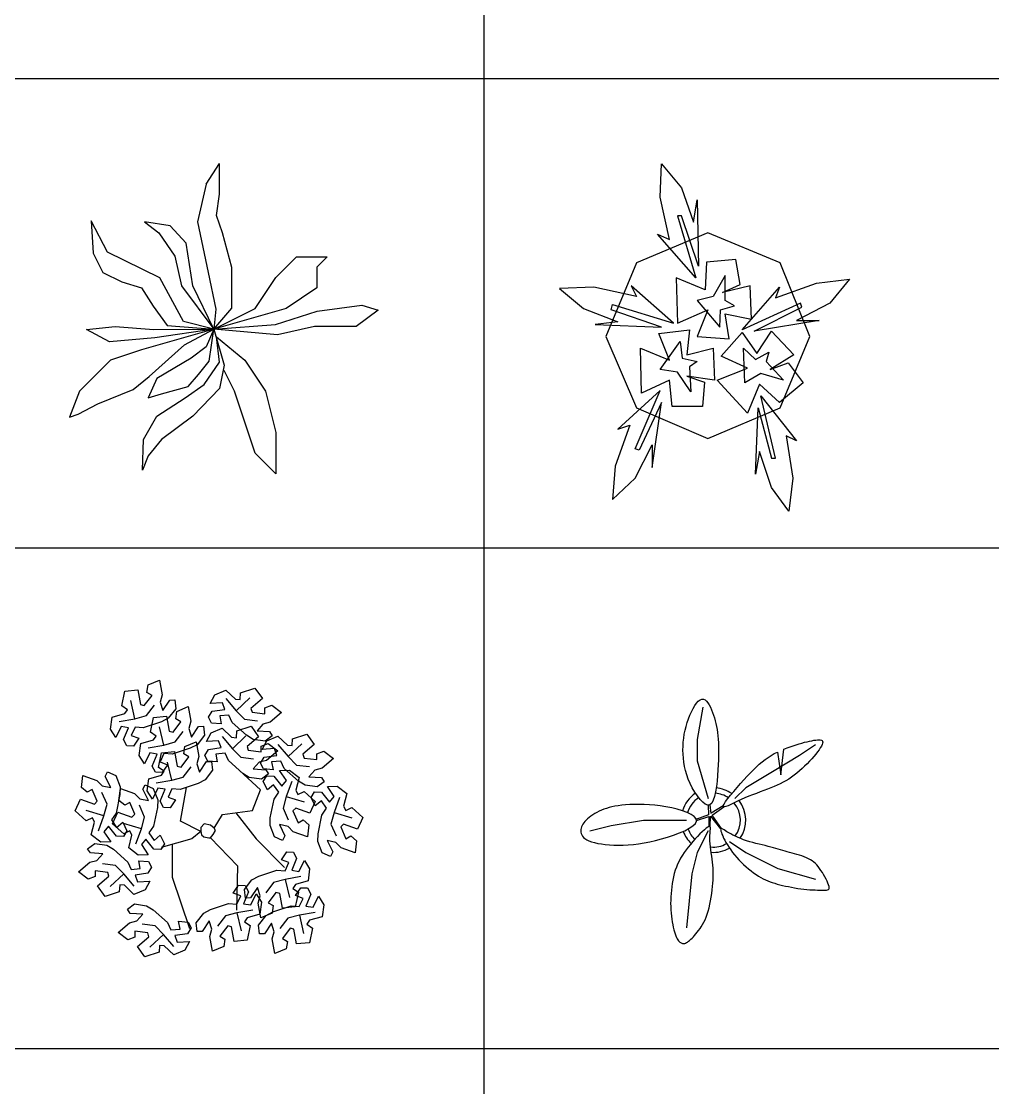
# Model space of a CAD drawing. Header units: inches. Extents: x 7658 to 73799, y 48 to 40262.
# Drawn here: x 64816 to 69287, y 9958 to 14864 of the extents above; entities that cross this region are included whole.
import ezdxf

# ---------------------------------------------------------------- set-up
doc = ezdxf.new("R2010")
doc.units = ezdxf.units.IN
doc.layers.add('www.cad-blocks.net', color=7, linetype='Continuous')

# ---------------------------------------------------------------- blocks, each defined once
blk = doc.blocks.new('A$C516926BB')
for p, q in [((55.5585, 38.5194), (55.5585, 0)), ((0, 13.9072), (62.4121, 13.9072)), ((0, 11.7477), (60.3118, 11.7477)), ((0, 9.4442), (62.4121, 9.4442))]:
    blk.add_line(p, q)
blk = doc.blocks.new('A$C30D21EF1')
at = {"linetype": 'Continuous'}
for p, q in [((0.6295, 1.3334), (0.6907, 1.427)), ((0.6907, 1.2865), (0.6907, 1.427)), ((0.6295, 1.3334), (0.5901, 1.1601)), ((0.6775, 1.1881), (0.6907, 1.2865)), ((0.7038, 1.1086), (0.6775, 1.1881)), ((0.1749, 1.0196), (0.1005, 1.1647)), ((0.1005, 1.1647), (0.1093, 1.0149)), ((0.4633, 1.1414), (0.3453, 1.1601)), ((0.3453, 1.1601), (0.4108, 1.1086)), ((0.5377, 1.0617), (0.4633, 1.1414)), ((0.5901, 1.1601), (0.6382, 0.9259)), ((0.4108, 1.1086), (0.4852, 1.0008)), ((0.7474, 0.9493), (0.7038, 1.1086)), ((0.5683, 0.865), (0.5377, 1.0617)), ((0.1093, 1.0149), (0.153, 0.9259)), ((0.4153, 0.9024), (0.1749, 1.0196)), ((0.4852, 1.0008), (0.5158, 0.865)), ((0.9493, 0.9029), (1.0444, 0.9979)), ((1.0444, 0.9979), (1.1869, 0.9979)), ((1.1869, 0.9979), (1.1394, 0.9504)), ((0.7474, 0.7619), (0.7474, 0.9493)), ((1.1394, 0.9504), (1.1394, 0.8554)), ((0.153, 0.9259), (0.2404, 0.8837)), ((0.2404, 0.8837), (0.3322, 0.8557)), ((0.5245, 0.7011), (0.4153, 0.9024)), ((0.6382, 0.9259), (0.6732, 0.7573)), ((0.8543, 0.7603), (0.9493, 0.9029)), ((0.3322, 0.8557), (0.3847, 0.7713)), ((0.5158, 0.865), (0.6642, 0.6653)), ((0.6642, 0.6653), (0.5683, 0.865)), ((1.1394, 0.8554), (0.9968, 0.7603)), ((0.3847, 0.7713), (0.4503, 0.6824)), ((0.6642, 0.6653), (0.7474, 0.7619)), ((0.6642, 0.6653), (0.8543, 0.7603)), ((0.9968, 0.7603), (0.6642, 0.6653)), ((0.6732, 0.7573), (0.6642, 0.6653)), ((0.9486, 0.687), (1.1409, 0.7479)), ((1.1409, 0.7479), (1.3464, 0.776)), ((1.4206, 0.7526), (1.3201, 0.6776)), ((1.3464, 0.776), (1.4206, 0.7526)), ((0.6642, 0.6653), (0.5245, 0.7011)), ((0.6642, 0.6653), (0.9486, 0.687)), ((0.0787, 0.6636), (0.2098, 0.6776)), ((0.1836, 0.6074), (0.0787, 0.6636)), ((0.2098, 0.6776), (0.3891, 0.6636)), ((0.6642, 0.6653), (0.3316, 0.5702)), ((0.3891, 0.6636), (0.6642, 0.6653)), ((0.6642, 0.6653), (0.3934, 0.6262)), ((0.4503, 0.6824), (0.6642, 0.6653)), ((0.5289, 0.5934), (0.6642, 0.6653)), ((0.6642, 0.6653), (0.6295, 0.584)), ((0.6426, 0.5184), (0.6642, 0.6653)), ((0.6642, 0.6653), (0.7125, 0.4996)), ((0.9573, 0.6402), (0.6642, 0.6653)), ((1.1278, 0.6776), (0.9573, 0.6402)), ((1.3201, 0.6776), (1.1278, 0.6776)), ((0.3934, 0.6262), (0.1836, 0.6074)), ((0.3672, 0.4481), (0.5289, 0.5934)), ((0.6907, 0.5137), (0.6775, 0.6308)), ((0.6775, 0.6308), (0.8068, 0.5227)), ((0.3316, 0.5702), (0.189, 0.5227)), ((0.6295, 0.584), (0.5595, 0.5324)), ((0.189, 0.5227), (0.1415, 0.4752)), ((0.5595, 0.5324), (0.4021, 0.4388)), ((0.5944, 0.4575), (0.6426, 0.5184)), ((0.6207, 0.4107), (0.6907, 0.5137)), ((0.7125, 0.4996), (0.6907, 0.3919)), ((0.8068, 0.5227), (0.9018, 0.3802)), ((0.1415, 0.4752), (0.0464, 0.3802)), ((0.2929, 0.3873), (0.3672, 0.4481)), ((0.5464, 0.4013), (0.5944, 0.4575)), ((0.7592, 0.3802), (0.7117, 0.4752)), ((0.4021, 0.4388), (0.3628, 0.3498)), ((0.424, 0.3685), (0.5464, 0.4013)), ((0.5332, 0.3498), (0.6207, 0.4107)), ((0.0464, 0.3802), (0, 0.2608)), ((0.1311, 0.3217), (0.2929, 0.3873)), ((0.3628, 0.3498), (0.424, 0.3685)), ((0.4021, 0.2655), (0.5332, 0.3498)), ((0.6907, 0.3919), (0.5683, 0.2655)), ((0.8068, 0.2376), (0.7592, 0.3802)), ((0.9018, 0.3802), (0.9493, 0.1901)), ((0.0393, 0.2749), (0.1311, 0.3217)), ((0, 0.2608), (0.0393, 0.2749)), ((0.3409, 0.1578), (0.4021, 0.2655)), ((0.5683, 0.2655), (0.424, 0.1578)), ((0.8543, 0.095), (0.8068, 0.2376)), ((0.3366, 0.0173), (0.3409, 0.1578)), ((0.424, 0.1578), (0.3628, 0.0829)), ((0.9493, 0.1901), (0.9493, 0)), ((0.3628, 0.0829), (0.3366, 0.0173)), ((0.9493, 0), (0.8543, 0.095))]:
    blk.add_line(p, q, dxfattribs=at)
blk = doc.blocks.new('A$C734F7DE4')
at = {"linetype": 'Continuous'}
for points in [[(0.6282, 1.0732), (0.4513, 1.2744), (0.5062, 1.25), (0.4636, 1.4452), (0.4696, 1.5977), (0.5611, 1.4879), (0.616, 1.3294), (0.6343, 1.433), (0.6403, 1.1281), (0.5611, 1.3598), (0.5428, 1.3598), (0.6282, 1.0732)], [(1.1525, 0.8048), (1.0153, 1.1434), (0.6829, 1.2805), (0.3538, 1.1434), (0.2135, 0.8048), (0.3538, 0.4757), (0.6829, 0.3354), (1.0153, 0.4757), (1.1525, 0.8048)], [(0.6708, 1.0183), (0.5366, 1.0732), (0.5428, 0.8659), (0.6829, 0.9269), (0.6343, 0.8048), (0.7805, 0.7928), (0.7622, 0.9085), (0.8842, 0.8842), (0.878, 1.0366), (0.75, 1.0061), (0.8323, 1.0427), (0.811, 1.1586), (0.6768, 1.1464), (0.6708, 1.0183)], [(0.6343, 0.9695), (0.7379, 0.8476), (0.7409, 0.9269), (0.805, 0.9451), (0.7622, 0.9695), (0.7622, 1.0854), (0.7073, 0.9878), (0.6343, 0.9695)], [(0.5245, 0.8659), (0.3294, 1.0366), (0.3538, 0.9878), (0.1586, 1.0306), (0, 1.0244), (0.1098, 0.933), (0.2683, 0.8719), (0.1646, 0.8598), (0.4696, 0.8476), (0.2378, 0.9269), (0.244, 0.9512), (0.5245, 0.8659)], [(0.8414, 0.8353), (1.0122, 1.0306), (0.994, 0.9817), (1.183, 1.0488), (1.3355, 1.0672), (1.244, 0.9574), (1.0915, 0.878), (1.1952, 0.878), (0.8964, 0.8293), (1.1159, 0.939), (1.1099, 0.9574), (0.8414, 0.8353)], [(0.5062, 0.6037), (0.3781, 0.5428), (0.372, 0.7501), (0.5062, 0.6953), (0.4574, 0.8171), (0.5977, 0.8353), (0.5855, 0.7196), (0.7073, 0.7501), (0.7134, 0.6037), (0.5855, 0.6221), (0.6678, 0.5946), (0.6587, 0.4818), (0.5184, 0.4818), (0.5062, 0.6037)], [(0.9208, 0.5855), (0.8659, 0.4513), (0.7256, 0.6037), (0.8659, 0.6587), (0.7439, 0.7135), (0.8414, 0.8232), (0.9085, 0.7258), (0.9757, 0.8293), (1.0793, 0.7196), (0.9696, 0.6526), (1.0519, 0.683), (1.122, 0.5916), (1.0122, 0.5), (0.9208, 0.5855)], [(0.4636, 0.6526), (0.555, 0.7806), (0.5641, 0.7044), (0.6343, 0.6892), (0.5977, 0.6647), (0.6037, 0.5489), (0.5428, 0.6403), (0.4636, 0.6526)], [(0.8537, 0.5916), (0.8476, 0.7501), (0.9025, 0.6983), (0.9635, 0.7318), (0.9512, 0.6892), (1.0306, 0.6037), (0.9269, 0.6342), (0.8537, 0.5916)], [(0.4636, 0.555), (0.2683, 0.3781), (0.3233, 0.3964), (0.2562, 0.2074), (0.244, 0.0548), (0.3476, 0.1525), (0.427, 0.3049), (0.427, 0.2012), (0.4696, 0.5), (0.366, 0.2806), (0.3476, 0.2867), (0.4636, 0.555)], [(0.9269, 0.5305), (1.0915, 0.3233), (1.0428, 0.3476), (1.0733, 0.1525), (1.0549, 0), (0.9757, 0.1098), (0.9208, 0.2744), (0.9025, 0.1708), (0.9146, 0.4757), (0.9757, 0.244), (0.994, 0.244), (0.9269, 0.5305)]]:
    blk.add_lwpolyline(points, dxfattribs=at)
blk = doc.blocks.new('A$C5464236F')
for p, q in [((0.2294, 1.2224), (0.2882, 1.228)), ((0.2882, 1.228), (0.3007, 1.1605)), ((0.331, 1.2166), (0.3364, 1.2508)), ((0.3364, 1.2508), (0.3881, 1.2726)), ((0.3881, 1.2726), (0.4005, 1.2051)), ((0.6433, 1.2057), (0.6947, 1.2271)), ((0.6947, 1.2271), (0.738, 1.1852)), ((0.7622, 1.2147), (0.8278, 1.2361)), ((0.8278, 1.2361), (0.862, 1.188)), ((0.2151, 1.1549), (0.2294, 1.2224)), ((0.2758, 1.0958), (0.2562, 1.1796)), ((0.3185, 1.1557), (0.3542, 1.2032)), ((0.3542, 1.2032), (0.331, 1.2166)), ((0.4005, 1.2051), (0.3916, 1.1718)), ((0.4041, 1.1328), (0.4361, 1.1813)), ((0.4361, 1.1813), (0.4594, 1.1822)), ((0.4594, 1.1822), (0.4638, 1.1418)), ((0.622, 1.1656), (0.6433, 1.2057)), ((0.6942, 1.1888), (0.7413, 1.1326)), ((0.738, 1.1852), (0.7598, 1.1835)), ((0.7413, 1.1326), (0.8041, 1.1915)), ((0.7598, 1.1835), (0.7622, 1.2147)), ((0.862, 1.188), (0.8098, 1.1434)), ((0.241, 1.1372), (0.2151, 1.1549)), ((0.2285, 1.1192), (0.241, 1.1372)), ((0.3007, 1.1605), (0.3185, 1.1557)), ((0.3292, 1.1101), (0.3649, 1.1576)), ((0.3916, 1.1718), (0.4041, 1.1328)), ((0.4638, 1.1418), (0.4291, 1.0976)), ((0.4633, 1.0952), (0.4687, 1.1294)), ((0.4687, 1.1294), (0.5204, 1.1512)), ((0.5204, 1.1512), (0.5328, 1.0837)), ((0.614, 1.1024), (0.6316, 1.13)), ((0.6781, 1.1692), (0.622, 1.1656)), ((0.6316, 1.13), (0.69, 1.138)), ((0.69, 1.138), (0.6781, 1.1692)), ((0.7413, 1.1326), (0.7804, 1.0935)), ((0.8098, 1.1434), (0.8146, 1.1255)), ((0.8735, 1.1452), (0.9059, 1.1576)), ((0.8736, 1.1184), (0.8735, 1.1452)), ((0.9059, 1.1576), (0.9505, 1.1237)), ((0.1635, 1.0475), (0.1706, 1.1026)), ((0.1706, 1.1026), (0.2285, 1.1192)), ((0.2036, 1.0831), (0.2758, 1.0958)), ((0.2758, 1.0958), (0.3292, 1.1101)), ((0.3979, 1.081), (0.3142, 1.0532)), ((0.3474, 1.0335), (0.3617, 1.101)), ((0.3617, 1.101), (0.4205, 1.1067)), ((0.4291, 1.0976), (0.3979, 1.081)), ((0.4205, 1.1067), (0.433, 1.0391)), ((0.4508, 1.0344), (0.4865, 1.0819)), ((0.4865, 1.0819), (0.4633, 1.0952)), ((0.5328, 1.0837), (0.5239, 1.0504)), ((0.6283, 1.0756), (0.614, 1.1024)), ((0.7076, 1.1121), (0.6658, 1.1086)), ((0.6658, 1.1086), (0.672, 1.0721)), ((0.7237, 1.078), (0.7076, 1.1121)), ((0.7804, 1.0935), (0.8394, 1.0863)), ((0.8146, 1.1255), (0.8736, 1.1184)), ((0.9505, 1.1237), (0.8983, 1.0792)), ((0.1875, 1.009), (0.1635, 1.0475)), ((0.2125, 1.0593), (0.1875, 1.009)), ((0.2454, 1.054), (0.2125, 1.0593)), ((0.2232, 0.9994), (0.2454, 1.054)), ((0.2767, 1.0564), (0.2588, 1.0184)), ((0.3142, 1.0532), (0.2767, 1.0564)), ((0.3733, 1.0159), (0.3474, 1.0335)), ((0.4081, 0.9745), (0.3885, 1.0582)), ((0.433, 1.0391), (0.4508, 1.0344)), ((0.4615, 0.9887), (0.4972, 1.0362)), ((0.5239, 1.0504), (0.5364, 1.0114)), ((0.5364, 1.0114), (0.5684, 1.0599)), ((0.5684, 1.0599), (0.5917, 1.0608)), ((0.5917, 1.0608), (0.5961, 1.0204)), ((0.6046, 0.9904), (0.626, 1.0305)), ((0.626, 1.0305), (0.6773, 1.0518)), ((0.672, 1.0721), (0.6283, 1.0756)), ((0.6773, 1.0518), (0.7206, 1.01)), ((0.7895, 1.0195), (0.7237, 1.078)), ((0.7424, 1.0082), (0.7448, 1.0394)), ((0.7448, 1.0394), (0.8104, 1.0608)), ((0.8104, 1.0608), (0.8447, 1.0127)), ((0.865, 1.0703), (0.8375, 1.04)), ((0.8375, 1.04), (0.8955, 1.0365)), ((0.8983, 1.0792), (0.865, 1.0703)), ((0.8955, 1.0365), (0.9079, 1.0168)), ((0.2383, 0.9704), (0.2232, 0.9994)), ((0.2588, 1.0184), (0.2936, 1.0055)), ((0.2936, 1.0055), (0.2686, 0.9694)), ((0.2957, 0.9261), (0.3029, 0.9813)), ((0.3029, 0.9813), (0.3608, 0.9978)), ((0.3608, 0.9978), (0.3733, 1.0159)), ((0.4081, 0.9745), (0.4615, 0.9887)), ((0.5055, 0.9677), (0.5572, 0.9894)), ((0.5572, 0.9894), (0.5696, 0.9219)), ((0.5961, 1.0204), (0.5614, 0.9762)), ((0.6607, 0.9939), (0.6046, 0.9904)), ((0.6726, 0.9627), (0.6607, 0.9939)), ((0.6769, 1.0135), (0.724, 0.9574)), ((0.7206, 1.01), (0.7424, 1.0082)), ((0.724, 0.9574), (0.7867, 1.0162)), ((0.8195, 1.0007), (0.7895, 1.0195)), ((0.8447, 1.0127), (0.7925, 0.9681)), ((0.8751, 0.9928), (0.8195, 1.0007)), ((0.8562, 0.9699), (0.8885, 0.9823)), ((0.8612, 0.9545), (0.8825, 0.9946)), ((0.9079, 1.0168), (0.8751, 0.9928)), ((0.8825, 0.9946), (0.9338, 1.0159)), ((0.8885, 0.9823), (0.9332, 0.9484)), ((0.9338, 1.0159), (0.9771, 0.9741)), ((0.999, 0.9723), (1.0013, 1.0035)), ((1.0013, 1.0035), (1.067, 1.0249)), ((1.067, 1.0249), (1.1012, 0.9768)), ((0.2686, 0.9694), (0.2383, 0.9704)), ((0.3448, 0.938), (0.3198, 0.8876)), ((0.3359, 0.9617), (0.4081, 0.9745)), ((0.3777, 0.9327), (0.3448, 0.938)), ((0.3555, 0.8781), (0.3777, 0.9327)), ((0.3842, 0.8717), (0.3985, 0.9393)), ((0.409, 0.935), (0.3911, 0.897)), ((0.3985, 0.9393), (0.4573, 0.9449)), ((0.4465, 0.9319), (0.409, 0.935)), ((0.5302, 0.9596), (0.4465, 0.9319)), ((0.4573, 0.9449), (0.4698, 0.8774)), ((0.5001, 0.9334), (0.5055, 0.9677)), ((0.5232, 0.9201), (0.5001, 0.9334)), ((0.5614, 0.9762), (0.5302, 0.9596)), ((0.5966, 0.9271), (0.6142, 0.9547)), ((0.6142, 0.9547), (0.6726, 0.9627)), ((0.6903, 0.9368), (0.6484, 0.9333)), ((0.6484, 0.9333), (0.6547, 0.8968)), ((0.7063, 0.9028), (0.6903, 0.9368)), ((0.724, 0.9574), (0.763, 0.9182)), ((0.7925, 0.9681), (0.7973, 0.9503)), ((0.7973, 0.9503), (0.8562, 0.9432)), ((0.8562, 0.9432), (0.8562, 0.9699)), ((0.9173, 0.958), (0.8612, 0.9545)), ((0.9332, 0.9484), (0.881, 0.9039)), ((0.9291, 0.9268), (0.9173, 0.958)), ((0.9334, 0.9776), (0.9805, 0.9215)), ((0.9771, 0.9741), (0.999, 0.9723)), ((0.9805, 0.9215), (1.0432, 0.9803)), ((1.1012, 0.9768), (1.049, 0.9322)), ((1.049, 0.9322), (1.0538, 0.9144)), ((1.1127, 0.934), (1.145, 0.9464)), ((1.1127, 0.9073), (1.1127, 0.934)), ((1.145, 0.9464), (1.1897, 0.9125)), ((0.3198, 0.8876), (0.2957, 0.9261)), ((0.3911, 0.897), (0.4259, 0.8842)), ((0.4259, 0.8842), (0.4009, 0.848)), ((0.4448, 0.8127), (0.4253, 0.8964)), ((0.4876, 0.8726), (0.5232, 0.9201)), ((0.5696, 0.9219), (0.5607, 0.8886)), ((0.5607, 0.8886), (0.5732, 0.8497)), ((0.5732, 0.8497), (0.6052, 0.8981)), ((0.6109, 0.9003), (0.5966, 0.9271)), ((0.6052, 0.8981), (0.6284, 0.899)), ((0.6547, 0.8968), (0.6109, 0.9003)), ((0.6284, 0.899), (0.6329, 0.8586)), ((0.7722, 0.8442), (0.7063, 0.9028)), ((0.763, 0.9182), (0.822, 0.911)), ((0.8477, 0.895), (0.8202, 0.8647)), ((0.881, 0.9039), (0.8477, 0.895)), ((0.8532, 0.8912), (0.8707, 0.9188)), ((0.8675, 0.8644), (0.8532, 0.8912)), ((0.8707, 0.9188), (0.9291, 0.9268)), ((0.9468, 0.9009), (0.9049, 0.8974)), ((0.9049, 0.8974), (0.9112, 0.8609)), ((0.9628, 0.8669), (0.9468, 0.9009)), ((0.9805, 0.9215), (1.0196, 0.8823)), ((1.0538, 0.9144), (1.1127, 0.9073)), ((1.1897, 0.9125), (1.1375, 0.868)), ((0.0289, 0.7788), (0.0359, 0.8344)), ((0.0359, 0.8344), (0.1006, 0.8115)), ((0.139, 0.8304), (0.1498, 0.851)), ((0.1498, 0.851), (0.187, 0.8346)), ((0.187, 0.8346), (0.2079, 0.7824)), ((0.3397, 0.8195), (0.3976, 0.8361)), ((0.3706, 0.849), (0.3555, 0.8781)), ((0.4009, 0.848), (0.3706, 0.849)), ((0.4101, 0.8541), (0.3842, 0.8717)), ((0.3976, 0.8361), (0.4101, 0.8541)), ((0.4698, 0.8774), (0.4876, 0.8726)), ((0.4983, 0.8269), (0.534, 0.8744)), ((0.6329, 0.8586), (0.5981, 0.8144)), ((0.8539, 0.7687), (0.7575, 0.8573)), ((0.8021, 0.8255), (0.7722, 0.8442)), ((0.8202, 0.8647), (0.8782, 0.8612)), ((0.8906, 0.8415), (0.8578, 0.8175)), ((0.9112, 0.8609), (0.8675, 0.8644)), ((0.8782, 0.8612), (0.8906, 0.8415)), ((0.9413, 0.858), (0.9867, 0.8595)), ((0.9725, 0.8112), (0.9413, 0.858)), ((1.0287, 0.8083), (0.9628, 0.8669)), ((0.9867, 0.8595), (1.0309, 0.8258)), ((1.0196, 0.8823), (1.0785, 0.8751)), ((1.1042, 0.8591), (1.0767, 0.8288)), ((1.1375, 0.868), (1.1042, 0.8591)), ((0.1006, 0.8115), (0.1249, 0.7871)), ((0.1249, 0.7871), (0.165, 0.7785)), ((0.165, 0.7785), (0.139, 0.8304)), ((0.3115, 0.7709), (0.3223, 0.7914)), ((0.3223, 0.7914), (0.3595, 0.7751)), ((0.3325, 0.7644), (0.3397, 0.8195)), ((0.3727, 0.7999), (0.4448, 0.8127)), ((0.4448, 0.8127), (0.4983, 0.8269)), ((0.5669, 0.7978), (0.4833, 0.7701)), ((0.5981, 0.8144), (0.5669, 0.7978)), ((0.8578, 0.8175), (0.8021, 0.8255)), ((0.8665, 0.8075), (0.8826, 0.8333)), ((0.8853, 0.7678), (0.8665, 0.8075)), ((0.8826, 0.8333), (0.9152, 0.8319)), ((0.9138, 0.7916), (0.8853, 0.7678)), ((0.9378, 0.7571), (0.9138, 0.7916)), ((0.9152, 0.8319), (0.9514, 0.7853)), ((0.9514, 0.7853), (0.9725, 0.8112)), ((0.9975, 0.807), (0.9724, 0.7381)), ((1.0309, 0.8258), (1.0163, 0.7673)), ((1.0587, 0.7896), (1.0287, 0.8083)), ((1.1143, 0.7816), (1.0587, 0.7896)), ((1.0767, 0.8288), (1.1347, 0.8253)), ((1.1471, 0.8056), (1.1143, 0.7816)), ((1.1347, 0.8253), (1.1471, 0.8056)), ((1.1612, 0.7843), (1.2066, 0.7859)), ((1.2066, 0.7859), (1.2508, 0.7521)), ((0.0558, 0.757), (0.0289, 0.7788)), ((0.079, 0.7704), (0.0558, 0.757)), ((0.1023, 0.7158), (0.079, 0.7704)), ((0.1472, 0.7022), (0.1239, 0.7569)), ((0.2067, 0.7471), (0.1889, 0.6608)), ((0.2014, 0.7193), (0.2084, 0.7749)), ((0.2079, 0.7824), (0.2067, 0.7471)), ((0.2084, 0.7749), (0.273, 0.7519)), ((0.273, 0.7519), (0.2974, 0.7275)), ((0.3374, 0.7189), (0.3115, 0.7709)), ((0.3566, 0.7258), (0.3325, 0.7644)), ((0.3816, 0.7762), (0.3566, 0.7258)), ((0.3595, 0.7751), (0.3804, 0.7229)), ((0.4145, 0.7709), (0.3816, 0.7762)), ((0.3923, 0.7163), (0.4145, 0.7709)), ((0.4457, 0.7732), (0.4278, 0.7352)), ((0.4833, 0.7701), (0.4457, 0.7732)), ((0.4853, 0.6248), (0.513, 0.7799)), ((0.816, 0.6728), (0.8539, 0.7687)), ((0.9163, 0.7261), (0.9378, 0.7571)), ((0.9724, 0.7381), (0.958, 0.6847)), ((0.9724, 0.7381), (1.0547, 0.7132)), ((1.0163, 0.7673), (1.0257, 0.7475)), ((1.0257, 0.7475), (1.0539, 0.7611)), ((1.0539, 0.7611), (1.1052, 0.7149)), ((1.0864, 0.7338), (1.1024, 0.7596)), ((1.1024, 0.7596), (1.1351, 0.7582)), ((1.1351, 0.7582), (1.1713, 0.7116)), ((1.1924, 0.7375), (1.1612, 0.7843)), ((1.1713, 0.7116), (1.1924, 0.7375)), ((1.2508, 0.7521), (1.2362, 0.6937)), ((0, 0.672), (0.0245, 0.7257)), ((0.0245, 0.7257), (0.0893, 0.7028)), ((0.0893, 0.7028), (0.1023, 0.7158)), ((0.1328, 0.6488), (0.1472, 0.7022)), ((0.2283, 0.6975), (0.2014, 0.7193)), ((0.2514, 0.7109), (0.2283, 0.6975)), ((0.2748, 0.6563), (0.2514, 0.7109)), ((0.3196, 0.6427), (0.2964, 0.6973)), ((0.2974, 0.7275), (0.3374, 0.7189)), ((0.3792, 0.6876), (0.3614, 0.6013)), ((0.3804, 0.7229), (0.3792, 0.6876)), ((0.4074, 0.6873), (0.3923, 0.7163)), ((0.4377, 0.6863), (0.4074, 0.6873)), ((0.4278, 0.7352), (0.4626, 0.7224)), ((0.4626, 0.7224), (0.4377, 0.6863)), ((0.8985, 0.6398), (0.9163, 0.7261)), ((1.1052, 0.7149), (1.0807, 0.6612)), ((1.1052, 0.6942), (1.0864, 0.7338)), ((1.1337, 0.7179), (1.1052, 0.6942)), ((1.1577, 0.6834), (1.1337, 0.7179)), ((1.2174, 0.7333), (1.1923, 0.6645)), ((1.2362, 0.6937), (1.2456, 0.6739)), ((1.2456, 0.6739), (1.2738, 0.6875)), ((0.0513, 0.6258), (0, 0.672)), ((0.1328, 0.6488), (0.0505, 0.6737)), ((0.0795, 0.6394), (0.0513, 0.6258)), ((0.0889, 0.6196), (0.0795, 0.6394)), ((0.1077, 0.5799), (0.1328, 0.6488)), ((0.1889, 0.6608), (0.1674, 0.6299)), ((0.1725, 0.6124), (0.197, 0.6661)), ((0.197, 0.6661), (0.2617, 0.6432)), ((0.2617, 0.6432), (0.2748, 0.6563)), ((0.3053, 0.5893), (0.3196, 0.6427)), ((0.6404, 0.5916), (0.6782, 0.6543)), ((0.6782, 0.6543), (0.816, 0.6728)), ((0.7396, 0.6625), (0.8333, 0.5436)), ((0.8973, 0.6045), (0.8985, 0.6398)), ((0.958, 0.6847), (0.9813, 0.6301)), ((1.016, 0.6842), (1.0029, 0.6711)), ((1.0029, 0.6711), (1.0262, 0.6165)), ((1.0807, 0.6612), (1.016, 0.6842)), ((1.1184, 0.5661), (1.1362, 0.6525)), ((1.1362, 0.6525), (1.1577, 0.6834)), ((1.1923, 0.6645), (1.1779, 0.6111)), ((1.1923, 0.6645), (1.2746, 0.6395)), ((1.3251, 0.6413), (1.3006, 0.5876)), ((0.0743, 0.5611), (0.0889, 0.6196)), ((0.1538, 0.6016), (0.1328, 0.5758)), ((0.19, 0.5551), (0.1538, 0.6016)), ((0.1674, 0.6299), (0.1914, 0.5954)), ((0.2238, 0.5663), (0.1725, 0.6124)), ((0.1914, 0.5954), (0.2199, 0.6191)), ((0.2199, 0.6191), (0.2387, 0.5794)), ((0.3053, 0.5893), (0.223, 0.6142)), ((0.2802, 0.5204), (0.3053, 0.5893)), ((0.3614, 0.6013), (0.3399, 0.5703)), ((0.5783, 0.5769), (0.4853, 0.6248)), ((0.5796, 0.5948), (0.5783, 0.5769)), ((0.5949, 0.6115), (0.5796, 0.5948)), ((0.6241, 0.6059), (0.5949, 0.6115)), ((0.6404, 0.5917), (0.6241, 0.6059)), ((0.6466, 0.581), (0.6404, 0.5917)), ((0.9182, 0.5523), (0.8973, 0.6045)), ((0.9803, 0.5998), (0.9403, 0.6085)), ((0.9403, 0.6085), (0.9662, 0.5565)), ((1.0046, 0.5755), (0.9803, 0.5998)), ((1.0262, 0.6165), (1.0494, 0.6299)), ((1.0494, 0.6299), (1.0763, 0.6081)), ((1.0763, 0.6081), (1.0693, 0.5525)), ((1.1779, 0.6111), (1.2012, 0.5564)), ((1.2359, 0.6105), (1.2228, 0.5975)), ((1.2228, 0.5975), (1.2461, 0.5429)), ((1.3006, 0.5876), (1.2359, 0.6105)), ((0.1185, 0.5274), (0.0743, 0.5611)), ((0.1328, 0.5758), (0.1639, 0.5289)), ((0.2227, 0.5536), (0.19, 0.5551)), ((0.2387, 0.5794), (0.2227, 0.5536)), ((0.252, 0.5798), (0.2238, 0.5663)), ((0.2468, 0.5016), (0.2614, 0.56)), ((0.2614, 0.56), (0.252, 0.5798)), ((0.3263, 0.5421), (0.3052, 0.5162)), ((0.3625, 0.4955), (0.3263, 0.5421)), ((0.3399, 0.5703), (0.3638, 0.5358)), ((0.3638, 0.5358), (0.3924, 0.5595)), ((0.3924, 0.5595), (0.4112, 0.5199)), ((0.537, 0.5436), (0.3958, 0.503)), ((0.5783, 0.5769), (0.537, 0.5436)), ((0.5783, 0.5769), (0.5812, 0.5617)), ((0.5812, 0.5617), (0.5925, 0.5525)), ((0.5925, 0.5525), (0.6161, 0.5479)), ((0.6161, 0.5479), (0.6231, 0.5473)), ((0.6231, 0.5473), (0.6364, 0.5624)), ((0.6231, 0.5473), (0.7471, 0.4181)), ((0.6364, 0.5624), (0.6466, 0.581)), ((0.8333, 0.5436), (0.9641, 0.4108)), ((0.9554, 0.5359), (0.9182, 0.5523)), ((0.9662, 0.5565), (0.9554, 0.5359)), ((1.0693, 0.5525), (1.0046, 0.5755)), ((1.1172, 0.5308), (1.1184, 0.5661)), ((1.2461, 0.5429), (1.2693, 0.5563)), ((1.2693, 0.5563), (1.2962, 0.5345)), ((0.0579, 0.4976), (0.0907, 0.5217)), ((0.0703, 0.478), (0.0579, 0.4976)), ((0.0907, 0.5217), (0.1464, 0.5137)), ((0.1639, 0.5289), (0.1185, 0.5274)), ((0.1464, 0.5137), (0.1763, 0.495)), ((0.1763, 0.495), (0.2422, 0.4364)), ((0.2909, 0.4678), (0.2468, 0.5016)), ((0.3052, 0.5162), (0.3363, 0.4694)), ((0.3951, 0.4941), (0.3625, 0.4955)), ((0.4112, 0.5199), (0.3951, 0.4941)), ((0.4467, 0.5176), (0.4475, 0.3665)), ((1.1381, 0.4786), (1.1172, 0.5308)), ((1.2002, 0.5262), (1.1602, 0.5348)), ((1.1602, 0.5348), (1.1861, 0.4828)), ((1.2245, 0.5018), (1.2002, 0.5262)), ((1.2892, 0.4788), (1.2245, 0.5018)), ((1.2962, 0.5345), (1.2892, 0.4788)), ((0.0675, 0.4352), (0.1008, 0.4441)), ((0.1283, 0.4745), (0.0703, 0.478)), ((0.1008, 0.4441), (0.1283, 0.4745)), ((0.3363, 0.4694), (0.2909, 0.4678)), ((0.2938, 0.4424), (0.3376, 0.4388)), ((0.3001, 0.4058), (0.2938, 0.4424)), ((0.9496, 0.4468), (0.9745, 0.4829)), ((0.9844, 0.4339), (0.9496, 0.4468)), ((0.9745, 0.4829), (1.0049, 0.4819)), ((1.02, 0.4529), (0.9977, 0.3983)), ((1.0049, 0.4819), (1.02, 0.4529)), ((1.0307, 0.393), (1.0556, 0.4433)), ((1.0556, 0.4433), (1.0797, 0.4048)), ((1.1753, 0.4623), (1.1381, 0.4786)), ((1.1861, 0.4828), (1.1753, 0.4623)), ((0.0153, 0.3907), (0.0675, 0.4352)), ((0.0923, 0.396), (0.0923, 0.3693)), ((0.1512, 0.3889), (0.0923, 0.396)), ((0.1854, 0.421), (0.1265, 0.4281)), ((0.2245, 0.3818), (0.1854, 0.421)), ((0.2422, 0.4364), (0.2582, 0.4023)), ((0.2582, 0.4023), (0.3001, 0.4058)), ((0.3518, 0.412), (0.3343, 0.3844)), ((0.3376, 0.4388), (0.3518, 0.412)), ((0.7471, 0.4181), (0.7437, 0.2152)), ((0.8453, 0.3714), (0.9289, 0.3991)), ((0.9289, 0.3991), (0.9665, 0.3959)), ((0.9665, 0.3959), (0.9844, 0.4339)), ((0.9977, 0.3983), (1.0307, 0.393)), ((1.0797, 0.4048), (1.0726, 0.3497)), ((0.06, 0.3568), (0.0153, 0.3907)), ((0.0923, 0.3693), (0.06, 0.3568)), ((0.1038, 0.3265), (0.156, 0.3711)), ((0.156, 0.3711), (0.1512, 0.3889)), ((0.2245, 0.3818), (0.1618, 0.323)), ((0.2716, 0.3257), (0.2245, 0.3818)), ((0.3343, 0.3844), (0.2759, 0.3764)), ((0.2759, 0.3764), (0.2877, 0.3452)), ((0.2877, 0.3452), (0.3438, 0.3488)), ((0.3438, 0.3488), (0.3225, 0.3087)), ((0.4475, 0.3665), (0.5267, 0.1302)), ((0.7793, 0.3105), (0.8141, 0.3547)), ((0.8141, 0.3547), (0.8453, 0.3714)), ((0.9674, 0.3565), (0.9139, 0.3422)), ((1.0396, 0.3692), (0.9674, 0.3565)), ((0.9674, 0.3565), (0.987, 0.2727)), ((1.0726, 0.3497), (1.0146, 0.3331)), ((0.138, 0.2784), (0.1038, 0.3265)), ((0.2037, 0.2997), (0.138, 0.2784)), ((0.206, 0.331), (0.2037, 0.2997)), ((0.2279, 0.3292), (0.206, 0.331)), ((0.2712, 0.2873), (0.2279, 0.3292)), ((0.3225, 0.3087), (0.2712, 0.2873)), ((0.7275, 0.2931), (0.7524, 0.3292)), ((0.7524, 0.3292), (0.7828, 0.3282)), ((0.7979, 0.2992), (0.7756, 0.2446)), ((0.7838, 0.2701), (0.7793, 0.3105)), ((0.7828, 0.3282), (0.7979, 0.2992)), ((0.839, 0.3195), (0.807, 0.271)), ((0.8516, 0.2805), (0.839, 0.3195)), ((0.9139, 0.3422), (0.8782, 0.2948)), ((0.9246, 0.2966), (0.889, 0.2491)), ((0.9424, 0.2918), (0.9246, 0.2966)), ((1.0146, 0.3331), (1.0022, 0.3151)), ((1.0022, 0.3151), (1.028, 0.2974)), ((1.028, 0.2974), (1.0137, 0.2299)), ((1.0147, 0.282), (1.0396, 0.3181)), ((1.0396, 0.3181), (1.0699, 0.3171)), ((1.0699, 0.3171), (1.0851, 0.2881)), ((0.6232, 0.2177), (0.7069, 0.2454)), ((0.7069, 0.2454), (0.7444, 0.2423)), ((0.7623, 0.2803), (0.7275, 0.2931)), ((0.7444, 0.2423), (0.7623, 0.2803)), ((0.807, 0.271), (0.7838, 0.2701)), ((0.8086, 0.2393), (0.8336, 0.2897)), ((0.8336, 0.2897), (0.8576, 0.2511)), ((0.8426, 0.2472), (0.8516, 0.2805)), ((0.8551, 0.1798), (0.8426, 0.2472)), ((0.8576, 0.2511), (0.8505, 0.196)), ((0.889, 0.2491), (0.9122, 0.2357)), ((0.9549, 0.2243), (0.9424, 0.2918)), ((1.0495, 0.2692), (1.0147, 0.282)), ((1.0316, 0.2312), (1.0495, 0.2692)), ((1.0851, 0.2881), (1.0628, 0.2335)), ((1.0957, 0.2282), (1.1207, 0.2786)), ((1.1207, 0.2786), (1.1448, 0.24)), ((0.2409, 0.2193), (0.2736, 0.2433)), ((0.2532, 0.1996), (0.2409, 0.2193)), ((0.3112, 0.1961), (0.2532, 0.1996)), ((0.2736, 0.2433), (0.3293, 0.2353)), ((0.3293, 0.2353), (0.3593, 0.2166)), ((0.3593, 0.2166), (0.4251, 0.158)), ((0.5573, 0.1569), (0.592, 0.2011)), ((0.592, 0.2011), (0.6232, 0.2177)), ((0.7453, 0.2028), (0.6919, 0.1886)), ((0.8175, 0.2156), (0.7453, 0.2028)), ((0.7453, 0.2028), (0.7649, 0.1191)), ((0.7756, 0.2446), (0.8086, 0.2393)), ((0.9068, 0.2015), (0.8551, 0.1798)), ((0.8792, 0.19), (0.9104, 0.2066)), ((0.9122, 0.2357), (0.9068, 0.2015)), ((0.9104, 0.2066), (0.994, 0.2343)), ((1.0137, 0.2299), (0.9549, 0.2243)), ((0.994, 0.2343), (1.0316, 0.2312)), ((1.1046, 0.2045), (1.0325, 0.1917)), ((1.0628, 0.2335), (1.0957, 0.2282)), ((1.1448, 0.24), (1.1376, 0.1849)), ((0.1982, 0.1123), (0.2505, 0.1568)), ((0.2505, 0.1568), (0.2838, 0.1658)), ((0.2838, 0.1658), (0.3112, 0.1961)), ((0.3684, 0.1426), (0.3094, 0.1497)), ((0.4251, 0.158), (0.4411, 0.1239)), ((0.483, 0.1274), (0.4767, 0.164)), ((0.4767, 0.164), (0.5205, 0.1604)), ((0.5205, 0.1604), (0.5348, 0.1337)), ((0.5617, 0.1165), (0.5573, 0.1569)), ((0.6169, 0.1658), (0.5849, 0.1174)), ((0.6295, 0.1269), (0.6169, 0.1658)), ((0.6919, 0.1886), (0.6562, 0.1411)), ((0.7925, 0.1794), (0.7801, 0.1614)), ((0.7801, 0.1614), (0.806, 0.1438)), ((0.8505, 0.196), (0.7925, 0.1794)), ((0.8444, 0.1458), (0.8792, 0.19)), ((0.9041, 0.1547), (0.8721, 0.1063)), ((0.9166, 0.1158), (0.9041, 0.1547)), ((0.979, 0.1775), (0.9433, 0.13)), ((1.0325, 0.1917), (0.979, 0.1775)), ((1.0325, 0.1917), (1.052, 0.108)), ((1.0797, 0.1683), (1.0672, 0.1503)), ((1.0672, 0.1503), (1.0931, 0.1327)), ((1.1376, 0.1849), (1.0797, 0.1683)), ((0.2429, 0.0784), (0.1982, 0.1123)), ((0.3342, 0.1105), (0.2752, 0.1176)), ((0.2752, 0.1176), (0.2753, 0.0909)), ((0.3389, 0.0927), (0.3342, 0.1105)), ((0.4074, 0.1034), (0.3447, 0.0446)), ((0.4074, 0.1034), (0.3684, 0.1426)), ((0.4546, 0.0473), (0.4074, 0.1034)), ((0.4411, 0.1239), (0.483, 0.1274)), ((0.5172, 0.1061), (0.4588, 0.0981)), ((0.5348, 0.1337), (0.5172, 0.1061)), ((0.5849, 0.1174), (0.5617, 0.1165)), ((0.6205, 0.0936), (0.6295, 0.1269)), ((0.7025, 0.1429), (0.6669, 0.0954)), ((0.7204, 0.1381), (0.7025, 0.1429)), ((0.7329, 0.0706), (0.7204, 0.1381)), ((0.806, 0.1438), (0.7916, 0.0762)), ((0.8489, 0.1054), (0.8444, 0.1458)), ((0.8721, 0.1063), (0.8489, 0.1054)), ((0.9077, 0.0825), (0.9166, 0.1158)), ((0.9897, 0.1318), (0.9541, 0.0843)), ((1.0075, 0.127), (0.9897, 0.1318)), ((1.02, 0.0595), (1.0075, 0.127)), ((1.0931, 0.1327), (1.0788, 0.0651)), ((0.2753, 0.0909), (0.2429, 0.0784)), ((0.2867, 0.0481), (0.3389, 0.0927)), ((0.389, 0.0526), (0.3866, 0.0214)), ((0.4108, 0.0508), (0.389, 0.0526)), ((0.4541, 0.0089), (0.4108, 0.0508)), ((0.4588, 0.0981), (0.4707, 0.0669)), ((0.4707, 0.0669), (0.5268, 0.0704)), ((0.5268, 0.0704), (0.5054, 0.0303)), ((0.633, 0.0261), (0.6205, 0.0936)), ((0.6669, 0.0954), (0.6901, 0.0821)), ((0.6901, 0.0821), (0.6847, 0.0478)), ((0.7916, 0.0762), (0.7329, 0.0706)), ((0.9201, 0.015), (0.9077, 0.0825)), ((0.9541, 0.0843), (0.9772, 0.071)), ((0.9772, 0.071), (0.9718, 0.0367)), ((1.0788, 0.0651), (1.02, 0.0595)), ((0.321, 0), (0.2867, 0.0481)), ((0.3866, 0.0214), (0.321, 0)), ((0.5054, 0.0303), (0.4541, 0.0089)), ((0.6847, 0.0478), (0.633, 0.0261)), ((0.9718, 0.0367), (0.9201, 0.015))]:
    blk.add_line(p, q)
blk.add_lwpolyline([(1.2738, 0.6875), (1.3251, 0.6413)])
blk = doc.blocks.new('A$C2DE0114A')
at = {"linetype": 'Continuous'}
for p, q in [((0.561, 1.0876), (0.5362, 0.9391)), ((0.5362, 0.9391), (0.5362, 0.8401)), ((1.0807, 0.9143), (1.0065, 0.8648)), ((0.5362, 0.8401), (0.5857, 0.6668)), ((1.0065, 0.8648), (0.8827, 0.7906)), ((0.8827, 0.7906), (0.759, 0.7163)), ((0.759, 0.7163), (0.7095, 0.6668)), ((0.0412, 0.5183), (0.1402, 0.5431)), ((0.1402, 0.5431), (0.2887, 0.5678)), ((0.2887, 0.5678), (0.4867, 0.5678)), ((0.5857, 0.5183), (0.5362, 0.4193)), ((0.6847, 0.4688), (0.759, 0.4193)), ((0.5362, 0.4193), (0.5115, 0.3203)), ((0.759, 0.4193), (0.9075, 0.3451)), ((0.9075, 0.3451), (1.0807, 0.2956)), ((0.5115, 0.3203), (0.4867, 0.0728))]:
    blk.add_line(p, q, dxfattribs=at)
for p, q in [((0.6003, 0.5982), (0.5949, 0.6378)), ((0.5304, 0.5726), (0.5885, 0.5936)), ((0.5885, 0.5924), (0.5876, 0.6366)), ((0.6557, 0.6331), (0.6003, 0.5994)), ((0.6039, 0.5901), (0.6584, 0.6285)), ((0.6475, 0.5296), (0.6039, 0.5912)), ((0.5322, 0.5656), (0.5894, 0.5843)), ((0.5894, 0.5843), (0.5885, 0.54)), ((0.5949, 0.5389), (0.5967, 0.5854)), ((0.5967, 0.5854), (0.643, 0.5284))]:
    blk.add_line(p, q)
for points in [[(0.5032, 0.7369), (0.4947, 0.7569), (0.4877, 0.7764), (0.4819, 0.7957), (0.4775, 0.8148), (0.4742, 0.8337), (0.4719, 0.8524), (0.4707, 0.871), (0.4702, 0.8896), (0.4706, 0.9081), (0.4718, 0.9266), (0.4737, 0.945), (0.4764, 0.9633), (0.4799, 0.9814), (0.4842, 0.9992), (0.4892, 1.0167), (0.495, 1.0339), (0.5015, 1.0507), (0.5087, 1.0667), (0.5164, 1.0815), (0.5244, 1.0948), (0.5326, 1.1061), (0.5408, 1.1151), (0.549, 1.1215), (0.5569, 1.1247), (0.5644, 1.1246), (0.5716, 1.1214), (0.5783, 1.1156), (0.5847, 1.1077), (0.5907, 1.098), (0.5963, 1.087), (0.6015, 1.0751), (0.6064, 1.0628), (0.6108, 1.0504), (0.6149, 1.0379), (0.6186, 1.0252), (0.6218, 1.0123), (0.6247, 0.9989), (0.6273, 0.9851), (0.6294, 0.9707), (0.6311, 0.9556), (0.6325, 0.9397), (0.6334, 0.9229), (0.634, 0.9052), (0.6342, 0.8865), (0.634, 0.8665), (0.6334, 0.8453), (0.6325, 0.8228), (0.6311, 0.7988), (0.6294, 0.7735), (0.6271, 0.7476), (0.6241, 0.7222), (0.6203, 0.6983), (0.6155, 0.6769), (0.6097, 0.659), (0.6025, 0.6457), (0.594, 0.6379), (0.584, 0.6364), (0.5729, 0.6406), (0.5609, 0.6497), (0.5486, 0.6627), (0.5363, 0.6788), (0.5244, 0.6971), (0.5132, 0.7168), (0.5032, 0.7369)], [(0.7508, 0.7534), (0.7659, 0.7699), (0.7803, 0.7852), (0.7943, 0.7995), (0.808, 0.8127), (0.8214, 0.825), (0.8349, 0.8364), (0.8484, 0.8469), (0.8621, 0.8566), (0.8762, 0.8655), (0.8906, 0.8736), (0.9052, 0.8811), (0.9199, 0.7755), (0.9346, 0.8943), (0.9491, 0.9001), (0.9635, 0.9053), (0.9776, 0.9102), (0.9913, 0.9146), (1.0046, 0.9187), (1.0174, 0.9224), (1.0297, 0.9257), (1.0414, 0.9286), (1.0525, 0.9311), (1.0628, 0.9332), (1.0725, 0.9349), (1.0814, 0.9363), (1.0894, 0.9371), (1.0964, 0.9374), (1.1024, 0.937), (1.1072, 0.9358), (1.1108, 0.9338), (1.113, 0.9308), (1.1138, 0.9267), (1.113, 0.9215), (1.1108, 0.9152), (1.1072, 0.908), (1.1024, 0.8999), (1.0964, 0.891), (1.0894, 0.8814), (1.0814, 0.8713), (1.0725, 0.8607), (1.0628, 0.8497), (1.0525, 0.8384), (1.0416, 0.8271), (1.0302, 0.8158), (1.0184, 0.8047), (1.0064, 0.794), (0.9941, 0.7837), (0.9817, 0.7741), (0.9694, 0.7651), (0.9569, 0.7569), (0.9442, 0.7493), (0.9312, 0.7421), (0.9179, 0.7353), (0.904, 0.7288), (0.8896, 0.7225), (0.8745, 0.7163), (0.8587, 0.7101), (0.8422, 0.7039), (0.8253, 0.6975), (0.808, 0.691), (0.7905, 0.6844), (0.773, 0.6774), (0.7556, 0.6702), (0.7384, 0.6627), (0.7216, 0.6548), (0.7058, 0.6471), (0.6912, 0.6401), (0.6786, 0.6343), (0.6682, 0.6303), (0.6606, 0.6285), (0.6564, 0.6295), (0.6559, 0.6338), (0.6594, 0.6418), (0.6666, 0.6531), (0.6768, 0.6669), (0.6894, 0.6828), (0.7037, 0.7), (0.7191, 0.7179), (0.735, 0.7359), (0.7508, 0.7534)], [(0.3919, 0.6297), (0.3658, 0.6338), (0.3402, 0.6368), (0.3154, 0.6388), (0.2913, 0.64), (0.2682, 0.6404), (0.2463, 0.6401), (0.2256, 0.6393), (0.2063, 0.6379), (0.1884, 0.6362), (0.172, 0.6341), (0.1569, 0.6316), (0.1428, 0.6287), (0.1298, 0.6254), (0.1175, 0.6217), (0.1059, 0.6176), (0.0949, 0.6132), (0.0842, 0.6084), (0.0741, 0.6032), (0.0643, 0.5977), (0.0552, 0.592), (0.0466, 0.5862), (0.0386, 0.5801), (0.0313, 0.574), (0.0248, 0.5678), (0.0189, 0.5616), (0.0139, 0.5554), (0.0097, 0.5492), (0.0062, 0.5431), (0.0035, 0.5369), (0.0015, 0.5307), (0.0004, 0.5245), (0, 0.5183), (0.0004, 0.5121), (0.0017, 0.506), (0.0041, 0.5), (0.0077, 0.4941), (0.0127, 0.4884), (0.0191, 0.4829), (0.0272, 0.4778), (0.0371, 0.4729), (0.0489, 0.4685), (0.0625, 0.4645), (0.0777, 0.461), (0.0944, 0.458), (0.1124, 0.4556), (0.1317, 0.4538), (0.152, 0.4527), (0.1733, 0.4523), (0.1953, 0.4527), (0.2181, 0.4539), (0.2417, 0.456), (0.2661, 0.459), (0.2912, 0.463), (0.3171, 0.468), (0.3438, 0.474), (0.3713, 0.4812), (0.3993, 0.4895), (0.4271, 0.4987), (0.4537, 0.5087), (0.478, 0.5193), (0.499, 0.5303), (0.5157, 0.5415), (0.5271, 0.5527), (0.5321, 0.5637), (0.5302, 0.5743), (0.5218, 0.5844), (0.5081, 0.594), (0.4898, 0.6029), (0.4682, 0.611), (0.444, 0.6182), (0.4182, 0.6245), (0.3919, 0.6297)], [(0.5156, 0.4688), (0.505, 0.4564), (0.4948, 0.444), (0.4851, 0.4315), (0.4759, 0.4188), (0.4673, 0.4059), (0.4594, 0.3928), (0.4521, 0.3794), (0.4455, 0.3657), (0.4397, 0.3516), (0.4346, 0.3371), (0.4302, 0.3224), (0.4264, 0.3074), (0.4232, 0.2922), (0.4206, 0.2769), (0.4184, 0.2615), (0.4166, 0.2461), (0.4153, 0.2306), (0.4143, 0.2152), (0.4137, 0.1999), (0.4135, 0.1847), (0.4137, 0.1697), (0.4143, 0.155), (0.4153, 0.1405), (0.4166, 0.1264), (0.4184, 0.1127), (0.4204, 0.0995), (0.4228, 0.0868), (0.4254, 0.0749), (0.4282, 0.0637), (0.4311, 0.0533), (0.4342, 0.044), (0.4372, 0.0357), (0.4403, 0.0285), (0.4434, 0.0224), (0.4465, 0.0173), (0.4496, 0.013), (0.4527, 0.0095), (0.4558, 0.0067), (0.4589, 0.0044), (0.462, 0.0027), (0.4651, 0.0013), (0.4683, 0.0004), (0.4715, 0), (0.4749, 0.0001), (0.4785, 0.0008), (0.4823, 0.0021), (0.4864, 0.0041), (0.4909, 0.0068), (0.4957, 0.0103), (0.5009, 0.0145), (0.5063, 0.0194), (0.512, 0.0249), (0.5179, 0.0309), (0.5239, 0.0376), (0.5301, 0.0446), (0.5362, 0.0522), (0.5424, 0.0601), (0.5486, 0.0686), (0.5546, 0.0776), (0.5605, 0.0872), (0.5662, 0.0977), (0.5716, 0.109), (0.5768, 0.1213), (0.5816, 0.1347), (0.5861, 0.1491), (0.5901, 0.1645), (0.5938, 0.1806), (0.5971, 0.1971), (0.6, 0.2138), (0.6025, 0.2304), (0.6046, 0.2467), (0.6064, 0.2626), (0.6077, 0.2777), (0.6087, 0.2921), (0.6093, 0.3061), (0.6095, 0.3198), (0.6093, 0.3333), (0.6087, 0.3467), (0.6077, 0.3602), (0.6064, 0.3739), (0.6047, 0.388), (0.6027, 0.4024), (0.6006, 0.4168), (0.5986, 0.4312), (0.5968, 0.4454), (0.5954, 0.4592), (0.5944, 0.4726), (0.594, 0.4853), (0.5943, 0.4973), (0.5951, 0.5082), (0.596, 0.5179), (0.5966, 0.526), (0.5966, 0.5325), (0.5957, 0.5369), (0.5936, 0.5392), (0.5899, 0.5389), (0.5843, 0.5361), (0.5771, 0.5309), (0.5686, 0.5236), (0.5589, 0.5147), (0.5485, 0.5044), (0.5377, 0.4931), (0.5266, 0.4811), (0.5156, 0.4688)], [(0.6682, 0.4647), (0.6748, 0.4537), (0.6821, 0.4424), (0.6901, 0.4309), (0.6987, 0.4193), (0.7078, 0.4077), (0.7176, 0.3962), (0.7277, 0.3849), (0.7384, 0.3739), (0.7494, 0.3633), (0.7607, 0.3531), (0.7722, 0.3434), (0.7837, 0.3342), (0.7953, 0.3256), (0.8068, 0.3177), (0.8181, 0.3104), (0.8291, 0.3038), (0.8398, 0.298), (0.8502, 0.2929), (0.8605, 0.2883), (0.8709, 0.2842), (0.8815, 0.2805), (0.8924, 0.2771), (0.9037, 0.2739), (0.9157, 0.2708), (0.9285, 0.2677), (0.9419, 0.2647), (0.9557, 0.2617), (0.9699, 0.2589), (0.9843, 0.2563), (0.9987, 0.254), (1.013, 0.2519), (1.0271, 0.2502), (1.0408, 0.2488), (1.0541, 0.2478), (1.0667, 0.2471), (1.0787, 0.2466), (1.0899, 0.2463), (1.1002, 0.2461), (1.1096, 0.2461), (1.1179, 0.2461), (1.125, 0.2461), (1.131, 0.2463), (1.1359, 0.2469), (1.1395, 0.2481), (1.142, 0.2501), (1.1434, 0.253), (1.1436, 0.2571), (1.1426, 0.2626), (1.1405, 0.2695), (1.1374, 0.2776), (1.1334, 0.2868), (1.1287, 0.2966), (1.1234, 0.3068), (1.1177, 0.3171), (1.1117, 0.3272), (1.1055, 0.3368), (1.0993, 0.3457), (1.093, 0.3539), (1.0865, 0.3614), (1.0797, 0.3683), (1.0725, 0.3746), (1.0649, 0.3803), (1.0567, 0.3856), (1.0477, 0.3904), (1.0381, 0.3949), (1.0278, 0.399), (1.0171, 0.4028), (1.006, 0.4064), (0.9947, 0.4098), (0.9834, 0.4131), (0.9721, 0.4162), (0.9611, 0.4193), (0.9505, 0.4224), (0.94, 0.4255), (0.9297, 0.4286), (0.9194, 0.4317), (0.9088, 0.4348), (0.8979, 0.4379), (0.8865, 0.441), (0.8745, 0.4441), (0.8618, 0.4472), (0.8484, 0.4503), (0.8345, 0.4536), (0.8204, 0.4569), (0.806, 0.4605), (0.7915, 0.4644), (0.7772, 0.4685), (0.7631, 0.4729), (0.7494, 0.4778), (0.7362, 0.4829), (0.7235, 0.4882), (0.7116, 0.4936), (0.7004, 0.499), (0.69, 0.5043), (0.6807, 0.5094), (0.6724, 0.5142), (0.6652, 0.5186), (0.6592, 0.5225), (0.6542, 0.5257), (0.6502, 0.5281), (0.6472, 0.5295), (0.6451, 0.5298), (0.6439, 0.5289), (0.6435, 0.5266), (0.6439, 0.5227), (0.645, 0.5175), (0.647, 0.511), (0.6497, 0.5034), (0.6532, 0.4948), (0.6574, 0.4854), (0.6624, 0.4753), (0.6682, 0.4647)]]:
    blk.add_lwpolyline(points, close=True, dxfattribs=at)
for radius, start, end in [(0.1485, 123.8022, 163.3846), (0.1238, 56.1561, 85.8566), (0.1485, 55.4621, 85.1348), (0.1238, 123.3061, 164.633), (0.1238, 323.0276, 39.4037), (0.1485, 325.816, 37.097), (0.1485, 200.5744, 226.3792), (0.1238, 199.7262, 226.28), (0.1238, 263.9554, 299.0217), (0.1485, 266.0481, 299.6067)]:
    blk.add_arc((0.6105, 0.5678), radius, start, end)

msp = doc.modelspace()

# ---------------------------------------------------------------- block references
at = {"xscale": 1000, "yscale": 1000, "zscale": 1000}
for name, p in [('A$C30D21EF1', (65037.5, 12782.3)), ('A$C734F7DE4', (67293.3, 12610.1)), ('A$C5464236F', (65063.3, 10560.1)), ('A$C2DE0114A', (67391.4, 10621.4))]:
    msp.add_blockref(name, p, dxfattribs=at)
at = {"layer": 'www.cad-blocks.net', "color": 155, "true_color": 0x546d8e, "xscale": 1000, "yscale": 1000, "zscale": 1000}
msp.add_blockref('A$C516926BB', (11386.7, 694.4), dxfattribs=at)

doc.saveas('drawing.dxf')
